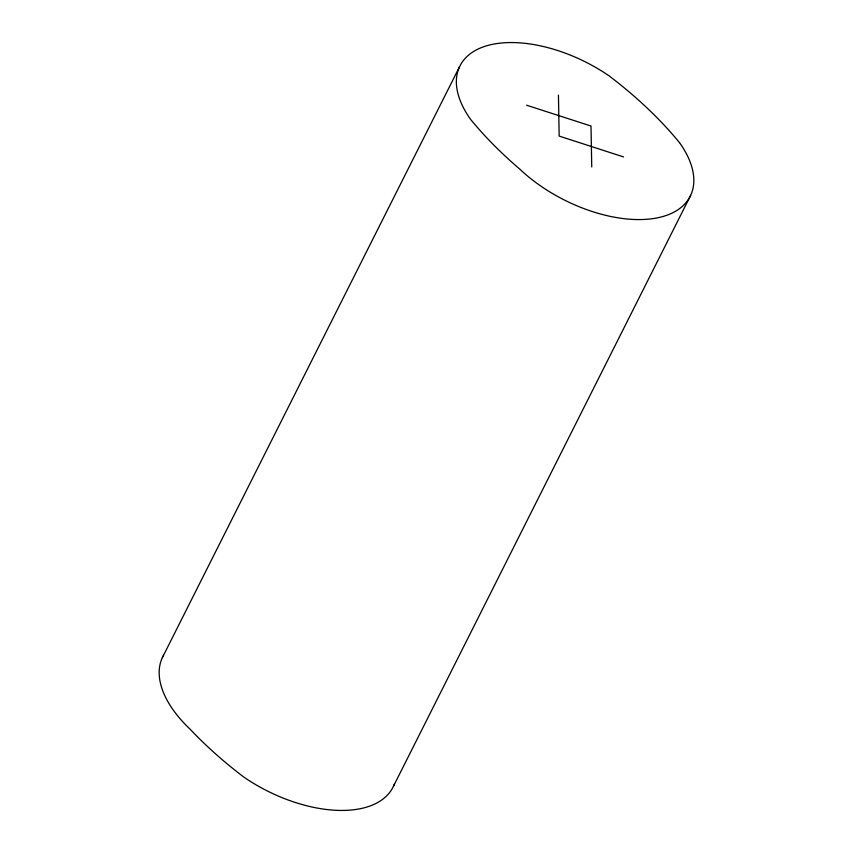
<?xml version="1.0" encoding="UTF-8"?>
<svg xmlns="http://www.w3.org/2000/svg" width="853" height="853" viewBox="0 0 853 853"><rect width="100%" height="100%" fill="white"/><g stroke="black" fill="none" stroke-linecap="round" stroke-linejoin="round"><path stroke-width="1.28" d="M162.358 657.631L459.543 66.747M393.457 786.253L690.642 195.369M526.61 105.207L591.001 126.031L591.747 166.964M623.575 156.92L559.173 136.085L558.438 95.152M163.552 655.317A110.655 59.945 26.7 0 0 190.016 729.112A298.443 161.665 26.7 0 0 243.99 777.2A110.655 59.945 26.7 0 0 394.395 784.035M679.51 142.643A298.443 161.665 26.7 0 0 609.01 75.8A110.655 59.945 26.7 0 0 485.528 46.137A110.655 59.945 26.7 0 0 470.675 119.473A298.443 161.665 26.7 0 0 519.765 169.107A110.655 59.945 26.7 0 0 654.677 218.347A110.655 59.945 26.7 0 0 679.51 142.643"/></g></svg>
